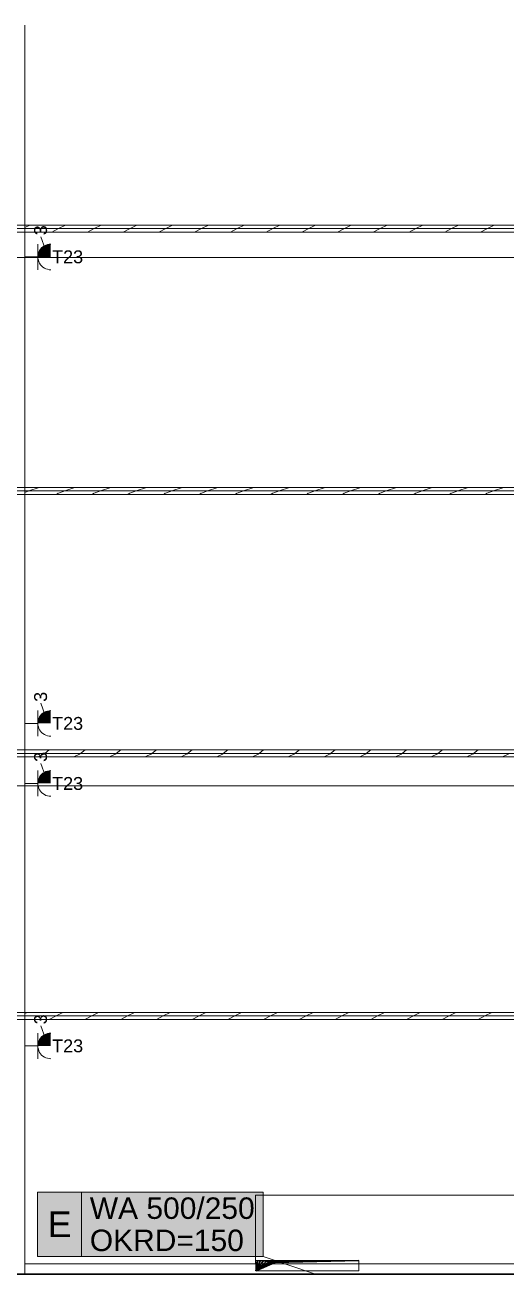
# Model space of a CAD drawing. Extents: x -1132 to 613, y -179 to 712.
# Drawn here: x -26 to 30.1, y 211.6 to 357.2 of the extents above; entities that cross this region are included whole.
import ezdxf
from ezdxf.lldxf.tags import DXFTag

# ---------------------------------------------------------------- set-up
doc = ezdxf.new("R2010")
doc.units = 0
doc.linetypes.add('_Hiddenline_', pattern=[3, 2, -1])
doc.layers.get('0').update_dxf_attribs({"lineweight": 13})
for name, color, linetype, lineweight in [('A-FLOR-____-OVHD', 7, 'Strichpunkt - Fein', 9), ('A-WALL-____-MCUT', 7, 'Continuous', 35), ('A-WALL-____-PATT', 7, 'Continuous', 35), ('A-WALL-FNSH-MCUT', 7, 'Continuous', 35), ('S-GRID-____-OTLN', 7, 'Continuous', 5)]:
    doc.layers.add(name, color=color, linetype=linetype, lineweight=lineweight)
for name, color, linetype, lineweight, true_color in [('EL01_WAN_Aussparung Wand Text', 7, 'Continuous', 13, 0x7f5f3f), ('EL01_WAN_Kraft', 1, 'Continuous', 13, 0xff0000), ('EL01_WAN_Trassen', 40, 'Continuous', 13, 0xffbf00)]:
    doc.layers.add(name, color=color, linetype=linetype, lineweight=lineweight, true_color=true_color)
doc.styles.get("Standard").update_dxf_attribs({"font": 'arial.ttf'})
tags = doc.linetypes.add('_Rasterlinie_', pattern=[0.375, 0.2, -0.05, 0.075, -0.05]).pattern_tags.tags
tags[10:11] = [DXFTag(74, 4), DXFTag(75, 0), DXFTag(340, '0'), DXFTag(46, 1.0), DXFTag(50, 0.0), DXFTag(44, 0.0), DXFTag(45, 0.0)]
tags[8:9] = [DXFTag(74, 4), DXFTag(75, 0), DXFTag(340, '0'), DXFTag(46, 1.0), DXFTag(50, 0.0), DXFTag(44, 0.0), DXFTag(45, 0.0)]
tags[6:7] = [DXFTag(74, 4), DXFTag(75, 0), DXFTag(340, '0'), DXFTag(46, 1.0), DXFTag(50, 0.0), DXFTag(44, 0.0), DXFTag(45, 0.0)]
tags[4:5] = [DXFTag(74, 4), DXFTag(75, 0), DXFTag(340, '0'), DXFTag(46, 1.0), DXFTag(50, 0.0), DXFTag(44, 0.0), DXFTag(45, 0.0)]
tags = doc.linetypes.add('Strichpunkt - Fein', pattern=[0.2, 0.1, -0.05, 0, -0.05]).pattern_tags.tags
tags[10:11] = [DXFTag(74, 4), DXFTag(75, 0), DXFTag(340, '0'), DXFTag(46, 1.0), DXFTag(50, 0.0), DXFTag(44, 0.0), DXFTag(45, 0.0)]
tags[8:9] = [DXFTag(74, 4), DXFTag(75, 0), DXFTag(340, '0'), DXFTag(46, 1.0), DXFTag(50, 0.0), DXFTag(44, 0.0), DXFTag(45, 0.0)]
tags[6:7] = [DXFTag(74, 4), DXFTag(75, 0), DXFTag(340, '0'), DXFTag(46, 1.0), DXFTag(50, 0.0), DXFTag(44, 0.0), DXFTag(45, 0.0)]
tags[4:5] = [DXFTag(74, 4), DXFTag(75, 0), DXFTag(340, '0'), DXFTag(46, 1.0), DXFTag(50, 0.0), DXFTag(44, 0.0), DXFTag(45, 0.0)]

# ---------------------------------------------------------------- blocks, each defined once
blk = doc.blocks.new('Referenz-A0UJ2V7QXE', base_point=(-1140.16, -173.77))
at = {"layer": 'A-FLOR-____-OVHD', "color": 0, "linetype": 'Strichpunkt - Fein', "ltscale": 0.13}
for p, q in [((121.91, 212.76), (-25.99, 212.76)), ((174.71, 211.56), (-17.49, 211.56))]:
    blk.add_line(p, q, dxfattribs=at)
at = {"layer": 'A-WALL-____-MCUT', "color": 0, "linetype": 'Continuous', "lineweight": 9, "ltscale": 0.13}
for p, q in [((52.91, 333.43), (-96.59, 333.43)), ((52.91, 302.84), (-101.49, 302.84)), ((52.91, 272.25), (-96.59, 272.25)), ((52.91, 241.65), (-101.89, 241.65))]:
    blk.add_line(p, q, dxfattribs=at)
at = {"layer": 'A-WALL-____-MCUT', "color": 0, "linetype": 'Continuous', "ltscale": 0.35}
blk.add_line((123.11, 211.56), (-91.49, 211.56), dxfattribs=at)
at = {"layer": 'A-WALL-____-PATT', "color": 0, "linetype": 'Continuous', "lineweight": 9, "ltscale": 0.13}
for p, q in [((-25.44, 333.83), (-25.99, 333.55)), ((-22.07, 333.43), (-22.87, 333.03)), ((-21.27, 333.83), (-22.07, 333.43)), ((-17.91, 333.43), (-18.71, 333.03)), ((-17.11, 333.83), (-17.91, 333.43)), ((-13.74, 333.43), (-14.54, 333.03)), ((-12.94, 333.83), (-13.74, 333.43)), ((-9.58, 333.43), (-10.38, 333.03)), ((-8.78, 333.83), (-9.58, 333.43)), ((-5.41, 333.43), (-6.21, 333.03)), ((-4.61, 333.83), (-5.41, 333.43)), ((-1.25, 333.43), (-2.05, 333.03)), ((-0.45, 333.83), (-1.25, 333.43)), ((2.92, 333.43), (2.12, 333.03)), ((3.72, 333.83), (2.92, 333.43)), ((7.08, 333.43), (6.28, 333.03)), ((7.88, 333.83), (7.08, 333.43)), ((11.25, 333.43), (10.45, 333.03)), ((12.05, 333.83), (11.25, 333.43)), ((15.41, 333.43), (14.61, 333.03)), ((16.21, 333.83), (15.41, 333.43)), ((19.58, 333.43), (18.78, 333.03)), ((20.38, 333.83), (19.58, 333.43)), ((23.74, 333.43), (22.94, 333.03)), ((24.54, 333.83), (23.74, 333.43)), ((27.91, 333.43), (27.11, 333.03)), ((28.71, 333.83), (27.91, 333.43)), ((-24.32, 303.24), (-25.52, 302.84)), ((-20.16, 303.24), (-21.36, 302.84)), ((-15.99, 303.24), (-17.19, 302.84)), ((-11.83, 303.24), (-13.03, 302.84)), ((-7.66, 303.24), (-8.86, 302.84)), ((-3.5, 303.24), (-4.7, 302.84)), ((0.67, 303.24), (-0.53, 302.84)), ((4.83, 303.24), (3.63, 302.84)), ((9, 303.24), (7.8, 302.84)), ((13.16, 303.24), (11.96, 302.84)), ((17.33, 303.24), (16.13, 302.84)), ((21.49, 303.24), (20.29, 302.84)), ((25.66, 303.24), (24.46, 302.84)), ((29.82, 303.24), (28.62, 302.84)), ((-25.52, 302.84), (-25.99, 302.68)), ((-22.12, 302.58), (-22.31, 302.44)), ((-21.36, 302.84), (-22.09, 302.59)), ((-17.96, 302.58), (-18.14, 302.44)), ((-17.19, 302.84), (-17.93, 302.59)), ((-13.79, 302.58), (-13.98, 302.44)), ((-13.03, 302.84), (-13.76, 302.59)), ((-9.63, 302.58), (-9.81, 302.44)), ((-8.86, 302.84), (-9.6, 302.59)), ((-5.46, 302.58), (-5.65, 302.44)), ((-4.7, 302.84), (-5.43, 302.59)), ((-1.3, 302.58), (-1.48, 302.44)), ((-0.53, 302.84), (-1.27, 302.59)), ((2.87, 302.58), (2.68, 302.44)), ((3.63, 302.84), (2.9, 302.59)), ((7.03, 302.58), (6.85, 302.44)), ((7.8, 302.84), (7.06, 302.59)), ((11.2, 302.58), (11.01, 302.44)), ((11.96, 302.84), (11.23, 302.59)), ((15.37, 302.58), (15.18, 302.44)), ((16.13, 302.84), (15.4, 302.59)), ((19.53, 302.58), (19.34, 302.44)), ((20.29, 302.84), (19.56, 302.59)), ((23.7, 302.58), (23.51, 302.44)), ((24.46, 302.84), (23.73, 302.59)), ((27.86, 302.58), (27.67, 302.44)), ((28.62, 302.84), (27.89, 302.59)), ((-23.16, 272.65), (-23.69, 272.25)), ((-18.99, 272.65), (-19.53, 272.25)), ((-14.83, 272.65), (-15.36, 272.25)), ((-10.66, 272.65), (-11.2, 272.25)), ((-6.5, 272.65), (-7.03, 272.25)), ((-2.33, 272.65), (-2.87, 272.25)), ((1.83, 272.65), (1.3, 272.25)), ((6, 272.65), (5.46, 272.25)), ((10.16, 272.65), (9.63, 272.25)), ((14.33, 272.65), (13.79, 272.25)), ((18.49, 272.65), (17.96, 272.25)), ((22.66, 272.65), (22.12, 272.25)), ((26.82, 272.65), (26.29, 272.25)), ((-23.73, 272.21), (-24.45, 271.85)), ((-23.69, 272.25), (-23.79, 272.17)), ((-19.56, 272.21), (-20.29, 271.85)), ((-19.53, 272.25), (-19.62, 272.17)), ((-15.4, 272.21), (-16.12, 271.85)), ((-15.36, 272.25), (-15.45, 272.17)), ((-11.23, 272.21), (-11.96, 271.85)), ((-11.2, 272.25), (-11.29, 272.18)), ((-7.07, 272.21), (-7.79, 271.85)), ((-7.03, 272.25), (-7.12, 272.18)), ((-2.9, 272.21), (-3.63, 271.85)), ((-2.87, 272.25), (-2.96, 272.18)), ((1.26, 272.21), (0.54, 271.85)), ((1.3, 272.25), (1.21, 272.18)), ((5.43, 272.21), (4.7, 271.85)), ((5.46, 272.25), (5.37, 272.18)), ((9.59, 272.21), (8.87, 271.85)), ((9.63, 272.25), (9.54, 272.18)), ((13.76, 272.21), (13.03, 271.85)), ((13.79, 272.25), (13.7, 272.18)), ((17.92, 272.21), (17.2, 271.85)), ((17.96, 272.25), (17.87, 272.18)), ((22.09, 272.21), (21.36, 271.85)), ((22.12, 272.25), (22.03, 272.18)), ((26.25, 272.21), (25.53, 271.85)), ((26.29, 272.25), (26.2, 272.18)), ((30.42, 272.21), (29.69, 271.85)), ((-25.73, 242.05), (-25.99, 241.92)), ((-21.56, 242.05), (-22.36, 241.65)), ((-17.4, 242.05), (-18.2, 241.65)), ((-13.23, 242.05), (-14.03, 241.65)), ((-9.07, 242.05), (-9.87, 241.65)), ((-4.9, 242.05), (-5.7, 241.65)), ((-0.74, 242.05), (-1.54, 241.65)), ((3.43, 242.05), (2.63, 241.65)), ((7.59, 242.05), (6.79, 241.65)), ((11.76, 242.05), (10.96, 241.65)), ((15.92, 242.05), (15.12, 241.65)), ((20.09, 242.05), (19.29, 241.65)), ((24.25, 242.05), (23.45, 241.65)), ((28.42, 242.05), (27.62, 241.65)), ((-22.36, 241.65), (-23.16, 241.25)), ((-18.2, 241.65), (-19, 241.25)), ((-14.03, 241.65), (-14.83, 241.25)), ((-9.87, 241.65), (-10.67, 241.25)), ((-5.7, 241.65), (-6.5, 241.25)), ((-1.54, 241.65), (-2.34, 241.25)), ((2.63, 241.65), (1.83, 241.25)), ((6.79, 241.65), (5.99, 241.25)), ((10.96, 241.65), (10.16, 241.25)), ((15.12, 241.65), (14.32, 241.25)), ((19.29, 241.65), (18.49, 241.25)), ((23.45, 241.65), (22.65, 241.25)), ((27.62, 241.65), (26.82, 241.25))]:
    blk.add_line(p, q, dxfattribs=at)
at = {"layer": 'A-WALL-FNSH-MCUT', "color": 0, "linetype": 'Continuous', "lineweight": 9, "ltscale": 0.13}
for p, q in [((-25.99, 211.56), (-25.99, 357.16)), ((52.91, 333.83), (-96.59, 333.83)), ((-96.59, 333.03), (52.91, 333.03)), ((52.91, 303.24), (-101.49, 303.24)), ((-101.49, 302.44), (52.91, 302.44)), ((52.91, 272.65), (-96.59, 272.65)), ((-96.59, 271.85), (52.91, 271.85)), ((52.91, 242.05), (-101.49, 242.05)), ((-91.49, 241.25), (52.91, 241.25))]:
    blk.add_line(p, q, dxfattribs=at)
at = {"layer": 'S-GRID-____-OTLN', "color": 0, "linetype": '_Rasterlinie_', "ltscale": 0.13}
for p, q in [((-162.72, 330.06), (174.71, 330.06)), ((-164.29, 268.46), (174.71, 268.46))]:
    blk.add_line(p, q, dxfattribs=at)
blk = doc.blocks.new('Kabelkanal-A0UJ2V98XE', base_point=(0.93, 211.94))
at = {"color": 0, "linetype": 'ByBlock', "lineweight": -2, "ltscale": 0.13}
for p, q in [((0.93, 211.94), (0.93, 213.14)), ((0.93, 213.14), (12.93, 213.14)), ((12.93, 211.94), (12.93, 213.14)), ((0.93, 211.94), (12.93, 211.94))]:
    blk.add_line(p, q, dxfattribs=at)
at = {"color": 0, "lineweight": 35}
for p, q in [((0.93, 211.94), (1.1, 213.12)), ((0.93, 211.94), (1.44, 213.09)), ((0.93, 211.94), (1.78, 213.05)), ((0.93, 211.94), (2.12, 213.02)), ((0.93, 211.94), (2.47, 212.98)), ((0.93, 211.94), (2.81, 212.95)), ((0.93, 211.94), (3.15, 212.91)), ((1.1, 213.12), (12.93, 213.14)), ((1.44, 213.09), (12.93, 213.14)), ((1.78, 213.05), (12.93, 213.14)), ((2.12, 213.02), (12.93, 213.14)), ((2.47, 212.98), (12.93, 213.14)), ((2.81, 212.95), (12.93, 213.14)), ((3.15, 212.91), (12.93, 213.14))]:
    blk.add_line(p, q, dxfattribs=at)
at = {"color": 0, "linetype": '_Hiddenline_', "lineweight": 18}
for p, q in [((3.03, 212.93), (0.93, 211.94)), ((12.93, 213.14), (3.03, 212.93))]:
    blk.add_line(p, q, dxfattribs=at)
blk = doc.blocks.new('Kabelkanal-A0UJ2V9EXE', base_point=(0.88, 212.76))
at = {"color": 0, "linetype": 'ByBlock', "lineweight": -2, "ltscale": 0.13}
for p, q in [((0.88, 212.76), (0.88, 220.76)), ((0.88, 220.76), (60.88, 220.76)), ((60.88, 220.76), (60.88, 212.76)), ((60.88, 212.76), (0.88, 212.76))]:
    blk.add_line(p, q, dxfattribs=at)
blk = doc.blocks.new('Durchbruch beschriften-A0UJ2V9MXE', base_point=(-24.52, 211.55))
at = {"color": 0, "linetype": 'ByBlock', "lineweight": -2, "ltscale": 0.13}
for p, q in [((-24.52, 213.62), (-24.52, 221.12)), ((-24.52, 221.12), (1.76, 221.12)), ((-19.4, 213.62), (-19.4, 221.12)), ((1.76, 221.12), (1.76, 213.62)), ((1.76, 213.62), (-24.52, 213.62)), ((1.76, 213.62), (7.88, 211.55))]:
    blk.add_line(p, q, dxfattribs=at)
at = {"color": 7, "linetype": 'ByBlock', "lineweight": -2, "ltscale": 0.13, "true_color": 0xffffff}
for points in [[(1.76, 213.62), (-24.52, 213.62), (1.76, 221.12)], [(-24.52, 213.62), (1.76, 221.12), (-24.52, 221.12)], [(1.76, 221.12), (-24.52, 221.12), (-24.52, 221.12)], [(1.76, 213.62), (1.76, 213.62), (-24.52, 213.62)]]:
    blk.add_solid(points, dxfattribs=at)
at = {"color": 0, "linetype": 'ByBlock', "lineweight": -2, "ltscale": 0.13, "char_height": 2.5, "attachment_point": 1}
for s, insert in [('{\\fArial; WA 500/250 }', (-19.4, 220.49)), ('{\\fArial; OKRD=150 }', (-19.4, 216.74))]:
    blk.add_mtext(s, dxfattribs=dict(at, insert=insert))
at = {"color": 40, "linetype": 'ByBlock', "lineweight": -2, "ltscale": 0.13, "true_color": 0xffbf00, "insert": (-23.35, 218.87), "char_height": 3, "attachment_point": 1}
blk.add_mtext('{\\fArial;E}', dxfattribs=at)
blk = doc.blocks.new('Steckdose T23_ AP_ 3-fach-A0UJ2VBIXE', base_point=(-25.98, 267.25))
at = {"color": 0, "lineweight": -2}
for p, q in [((-23.63, 269.67), (-24.14, 271.09)), ((-24.48, 267.25), (-24.48, 270.25)), ((-24.37, 269.32), (-24.28, 269.5)), ((-24.28, 269.5), (-24.17, 269.66)), ((-24.17, 269.66), (-24.05, 269.81)), ((-24.05, 269.81), (-23.9, 269.94)), ((-23.9, 269.94), (-23.73, 270.04)), ((-23.73, 270.04), (-23.56, 270.13)), ((-23.56, 270.13), (-23.37, 270.19)), ((-23.37, 270.19), (-23.18, 270.23)), ((-23.18, 270.23), (-22.98, 270.25)), ((-24.48, 268.75), (-25.98, 268.75)), ((-24.48, 268.75), (-24.47, 268.94)), ((-24.47, 268.55), (-24.48, 268.75)), ((-24.47, 268.94), (-24.43, 269.13)), ((-24.43, 268.36), (-24.47, 268.55)), ((-24.43, 269.13), (-24.37, 269.32)), ((-24.37, 268.17), (-24.43, 268.36)), ((-24.28, 268), (-24.37, 268.17)), ((-24.17, 267.83), (-24.28, 268)), ((-24.05, 267.68), (-24.17, 267.83)), ((-23.9, 267.56), (-24.05, 267.68)), ((-23.73, 267.45), (-23.9, 267.56)), ((-23.56, 267.36), (-23.73, 267.45)), ((-23.37, 267.3), (-23.56, 267.36)), ((-23.18, 267.26), (-23.37, 267.3)), ((-22.98, 267.25), (-23.18, 267.26))]:
    blk.add_line(p, q, dxfattribs=at)
for points in [[(-24.43, 269.13), (-22.98, 269.13), (-24.28, 269.5)], [(-24.28, 269.5), (-22.98, 269.5), (-24.05, 269.81)], [(-22.98, 269.13), (-24.28, 269.5), (-22.98, 269.5)], [(-24.05, 269.81), (-22.98, 269.81), (-23.73, 270.04)], [(-22.98, 269.5), (-24.05, 269.81), (-22.98, 269.81)], [(-23.73, 270.04), (-22.98, 270.04), (-23.37, 270.19)], [(-22.98, 269.81), (-23.73, 270.04), (-22.98, 270.04)], [(-23.37, 270.19), (-22.98, 270.19), (-22.98, 270.25)], [(-22.98, 270.04), (-23.37, 270.19), (-22.98, 270.19)], [(-24.48, 268.75), (-22.98, 268.75), (-24.43, 269.13)], [(-22.98, 268.75), (-24.43, 269.13), (-22.98, 269.13)]]:
    blk.add_solid(points, dxfattribs=at)
at = {"color": 0, "lineweight": -2, "insert": (-24.92, 271.26), "char_height": 1.5, "attachment_point": 1, "rotation": 90}
blk.add_mtext('{\\fArial;3}', dxfattribs=at)
at = {"color": 0, "lineweight": -2, "insert": (-22.82, 269.5), "char_height": 1.5, "attachment_point": 1}
blk.add_mtext('{\\fArial;T23}', dxfattribs=at)
blk = doc.blocks.new('Steckdose T23_ AP_ 3-fach-A0UJ2VECXE', base_point=(-25.98, 236.65))
at = {"color": 0, "lineweight": -2}
for p, q in [((-23.63, 239.08), (-24.14, 240.5)), ((-24.48, 236.65), (-24.48, 239.65)), ((-24.37, 238.73), (-24.28, 238.9)), ((-24.28, 238.9), (-24.17, 239.07)), ((-24.17, 239.07), (-24.05, 239.22)), ((-24.05, 239.22), (-23.9, 239.34)), ((-23.9, 239.34), (-23.73, 239.45)), ((-23.73, 239.45), (-23.56, 239.54)), ((-23.56, 239.54), (-23.37, 239.6)), ((-23.37, 239.6), (-23.18, 239.64)), ((-23.18, 239.64), (-22.98, 239.65)), ((-24.48, 238.15), (-25.98, 238.15)), ((-24.48, 238.15), (-24.47, 238.35)), ((-24.47, 237.96), (-24.48, 238.15)), ((-24.47, 238.35), (-24.43, 238.54)), ((-24.43, 237.77), (-24.47, 237.96)), ((-24.43, 238.54), (-24.37, 238.73)), ((-24.37, 237.58), (-24.43, 237.77)), ((-24.28, 237.4), (-24.37, 237.58)), ((-24.17, 237.24), (-24.28, 237.4)), ((-24.05, 237.09), (-24.17, 237.24)), ((-23.9, 236.96), (-24.05, 237.09)), ((-23.73, 236.86), (-23.9, 236.96)), ((-23.56, 236.77), (-23.73, 236.86)), ((-23.37, 236.71), (-23.56, 236.77)), ((-23.18, 236.67), (-23.37, 236.71)), ((-22.98, 236.65), (-23.18, 236.67))]:
    blk.add_line(p, q, dxfattribs=at)
for points in [[(-24.43, 238.54), (-22.98, 238.54), (-24.28, 238.9)], [(-24.28, 238.9), (-22.98, 238.9), (-24.05, 239.22)], [(-22.98, 238.54), (-24.28, 238.9), (-22.98, 238.9)], [(-24.05, 239.22), (-22.98, 239.22), (-23.73, 239.45)], [(-22.98, 238.9), (-24.05, 239.22), (-22.98, 239.22)], [(-23.73, 239.45), (-22.98, 239.45), (-23.37, 239.6)], [(-22.98, 239.22), (-23.73, 239.45), (-22.98, 239.45)], [(-23.37, 239.6), (-22.98, 239.6), (-22.98, 239.65)], [(-22.98, 239.45), (-23.37, 239.6), (-22.98, 239.6)], [(-24.48, 238.15), (-22.98, 238.15), (-24.43, 238.54)], [(-22.98, 238.15), (-24.43, 238.54), (-22.98, 238.54)]]:
    blk.add_solid(points, dxfattribs=at)
at = {"color": 0, "lineweight": -2, "insert": (-24.92, 240.67), "char_height": 1.5, "attachment_point": 1, "rotation": 90}
blk.add_mtext('{\\fArial;3}', dxfattribs=at)
at = {"color": 0, "lineweight": -2, "insert": (-22.82, 238.91), "char_height": 1.5, "attachment_point": 1}
blk.add_mtext('{\\fArial;T23}', dxfattribs=at)
blk = doc.blocks.new('Steckdose T23_ AP_ 3-fach-A0UJ2VGAXE', base_point=(-25.98, 274.25))
at = {"color": 0, "lineweight": -2}
for p, q in [((-24.48, 274.25), (-24.48, 277.25)), ((-24.28, 276.5), (-24.17, 276.66)), ((-24.17, 276.66), (-24.05, 276.81)), ((-23.63, 276.67), (-24.14, 278.09)), ((-24.05, 276.81), (-23.9, 276.94)), ((-23.9, 276.94), (-23.73, 277.04)), ((-23.73, 277.04), (-23.56, 277.13)), ((-23.56, 277.13), (-23.37, 277.19)), ((-23.37, 277.19), (-23.18, 277.23)), ((-23.18, 277.23), (-22.98, 277.25)), ((-24.48, 275.75), (-25.98, 275.75)), ((-24.48, 275.75), (-24.47, 275.94)), ((-24.47, 275.55), (-24.48, 275.75)), ((-24.47, 275.94), (-24.43, 276.13)), ((-24.43, 275.36), (-24.47, 275.55)), ((-24.43, 276.13), (-24.37, 276.32)), ((-24.37, 275.17), (-24.43, 275.36)), ((-24.37, 276.32), (-24.28, 276.5)), ((-24.28, 275), (-24.37, 275.17)), ((-24.17, 274.83), (-24.28, 275)), ((-24.05, 274.68), (-24.17, 274.83)), ((-23.9, 274.56), (-24.05, 274.68)), ((-23.73, 274.45), (-23.9, 274.56)), ((-23.56, 274.36), (-23.73, 274.45)), ((-23.37, 274.3), (-23.56, 274.36)), ((-23.18, 274.26), (-23.37, 274.3)), ((-22.98, 274.25), (-23.18, 274.26))]:
    blk.add_line(p, q, dxfattribs=at)
for points in [[(-24.28, 276.5), (-22.98, 276.5), (-24.05, 276.81)], [(-24.05, 276.81), (-22.98, 276.81), (-23.73, 277.04)], [(-22.98, 276.5), (-24.05, 276.81), (-22.98, 276.81)], [(-23.73, 277.04), (-22.98, 277.04), (-23.37, 277.19)], [(-22.98, 276.81), (-23.73, 277.04), (-22.98, 277.04)], [(-23.37, 277.19), (-22.98, 277.19), (-22.98, 277.25)], [(-22.98, 277.04), (-23.37, 277.19), (-22.98, 277.19)], [(-24.48, 275.75), (-22.98, 275.75), (-24.43, 276.13)], [(-24.43, 276.13), (-22.98, 276.13), (-24.28, 276.5)], [(-22.98, 275.75), (-24.43, 276.13), (-22.98, 276.13)], [(-22.98, 276.13), (-24.28, 276.5), (-22.98, 276.5)]]:
    blk.add_solid(points, dxfattribs=at)
at = {"color": 0, "lineweight": -2, "insert": (-24.92, 278.26), "char_height": 1.5, "attachment_point": 1, "rotation": 90}
blk.add_mtext('{\\fArial;3}', dxfattribs=at)
at = {"color": 0, "lineweight": -2, "insert": (-22.82, 276.5), "char_height": 1.5, "attachment_point": 1}
blk.add_mtext('{\\fArial;T23}', dxfattribs=at)
blk = doc.blocks.new('Steckdose T23_ AP_ 3-fach-A0UJ2VHEXE', base_point=(-25.98, 328.63))
at = {"color": 0, "lineweight": -2}
for p, q in [((-23.63, 331.05), (-24.14, 332.47)), ((-24.48, 328.63), (-24.48, 331.63)), ((-24.47, 330.32), (-24.43, 330.52)), ((-24.43, 330.52), (-24.37, 330.7)), ((-24.37, 330.7), (-24.28, 330.88)), ((-24.28, 330.88), (-24.17, 331.04)), ((-24.17, 331.04), (-24.05, 331.19)), ((-24.05, 331.19), (-23.9, 331.32)), ((-23.9, 331.32), (-23.73, 331.43)), ((-23.73, 331.43), (-23.56, 331.51)), ((-23.56, 331.51), (-23.37, 331.58)), ((-23.37, 331.58), (-23.18, 331.61)), ((-23.18, 331.61), (-22.98, 331.63)), ((-24.48, 330.13), (-25.98, 330.13)), ((-24.48, 330.13), (-24.47, 330.32)), ((-24.47, 329.93), (-24.48, 330.13)), ((-24.43, 329.74), (-24.47, 329.93)), ((-24.37, 329.55), (-24.43, 329.74)), ((-24.28, 329.38), (-24.37, 329.55)), ((-24.17, 329.21), (-24.28, 329.38)), ((-24.05, 329.07), (-24.17, 329.21)), ((-23.9, 328.94), (-24.05, 329.07)), ((-23.73, 328.83), (-23.9, 328.94)), ((-23.56, 328.74), (-23.73, 328.83)), ((-23.37, 328.68), (-23.56, 328.74)), ((-23.18, 328.64), (-23.37, 328.68)), ((-22.98, 328.63), (-23.18, 328.64))]:
    blk.add_line(p, q, dxfattribs=at)
for points in [[(-24.48, 330.13), (-22.98, 330.13), (-24.43, 330.52)], [(-24.43, 330.52), (-22.98, 330.52), (-24.28, 330.88)], [(-22.98, 330.13), (-24.43, 330.52), (-22.98, 330.52)], [(-24.28, 330.88), (-22.98, 330.88), (-24.05, 331.19)], [(-22.98, 330.52), (-24.28, 330.88), (-22.98, 330.88)], [(-24.05, 331.19), (-22.98, 331.19), (-23.73, 331.43)], [(-22.98, 330.88), (-24.05, 331.19), (-22.98, 331.19)], [(-23.73, 331.43), (-22.98, 331.43), (-23.37, 331.58)], [(-22.98, 331.19), (-23.73, 331.43), (-22.98, 331.43)], [(-23.37, 331.58), (-22.98, 331.58), (-22.98, 331.63)], [(-22.98, 331.43), (-23.37, 331.58), (-22.98, 331.58)]]:
    blk.add_solid(points, dxfattribs=at)
at = {"color": 0, "lineweight": -2, "insert": (-24.92, 332.65), "char_height": 1.5, "attachment_point": 1, "rotation": 90}
blk.add_mtext('{\\fArial;3}', dxfattribs=at)
at = {"color": 0, "lineweight": -2, "insert": (-22.82, 330.89), "char_height": 1.5, "attachment_point": 1}
blk.add_mtext('{\\fArial;T23}', dxfattribs=at)

msp = doc.modelspace()

# ---------------------------------------------------------------- block references
at = {"color": 9, "lineweight": 25, "ltscale": 0.25, "true_color": 0xc0c0c0}
msp.add_blockref('Referenz-A0UJ2V7QXE', (-1140.16, -173.77), dxfattribs=at)
at = {"layer": 'EL01_WAN_Aussparung Wand Text', "ltscale": 0.13}
msp.add_blockref('Durchbruch beschriften-A0UJ2V9MXE', (-24.52, 211.55), dxfattribs=at)
at = {"layer": 'EL01_WAN_Kraft', "color": 1, "linetype": 'Continuous', "ltscale": 0.13, "true_color": 0xff0000}
for name, p in [('Steckdose T23_ AP_ 3-fach-A0UJ2VHEXE', (-25.98, 328.63)), ('Steckdose T23_ AP_ 3-fach-A0UJ2VGAXE', (-25.98, 274.25)), ('Steckdose T23_ AP_ 3-fach-A0UJ2VBIXE', (-25.98, 267.25)), ('Steckdose T23_ AP_ 3-fach-A0UJ2VECXE', (-25.98, 236.65))]:
    msp.add_blockref(name, p, dxfattribs=at)
at = {"layer": 'EL01_WAN_Trassen', "ltscale": 0.13}
for name, p in [('Kabelkanal-A0UJ2V9EXE', (0.88, 212.76)), ('Kabelkanal-A0UJ2V98XE', (0.93, 211.94))]:
    msp.add_blockref(name, p, dxfattribs=at)

doc.saveas('drawing.dxf')
